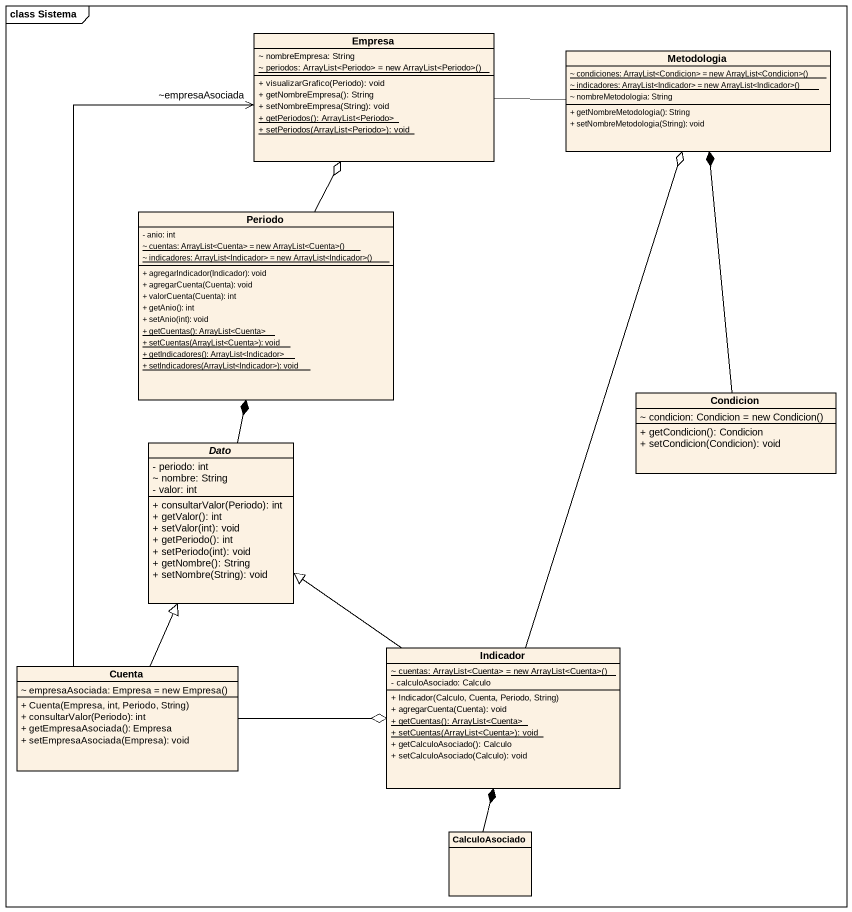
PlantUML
@startuml
mainframe class Sistema
hide circle
hide empty members
skinparam classAttributeIconSize 0
class Empresa {
  ~ nombreEmpresa: String
  {static} {field} ~ periodos: ArrayList<Periodo> = new ArrayList<Periodo>()
  + visualizarGrafico(Periodo): void
  + getNombreEmpresa(): String
  + setNombreEmpresa(String): void
  {static} + getPeriodos(): ArrayList<Periodo>
  {static} + setPeriodos(ArrayList<Periodo>): void
}
class Metodologia {
  {static} {field} ~ condiciones: ArrayList<Condicion> = new ArrayList<Condicion>()
  {static} {field} ~ indicadores: ArrayList<Indicador> = new ArrayList<Indicador>()
  ~ nombreMetodologia: String
  + getNombreMetodologia(): String
  + setNombreMetodologia(String): void
}
class Periodo {
  - anio: int
  {static} {field} ~ cuentas: ArrayList<Cuenta> = new ArrayList<Cuenta>()
  {static} {field} ~ indicadores: ArrayList<Indicador> = new ArrayList<Indicador>()
  + agregarIndicador(Indicador): void
  + agregarCuenta(Cuenta): void
  + valorCuenta(Cuenta): int
  + getAnio(): int
  + setAnio(int): void
  {static} + getCuentas(): ArrayList<Cuenta>
  {static} + setCuentas(ArrayList<Cuenta>): void
  {static} + getIndicadores(): ArrayList<Indicador>
  {static} + setIndicadores(ArrayList<Indicador>): void
}
class Condicion {
  {field} ~ condicion: Condicion = new Condicion()
  + getCondicion(): Condicion
  + setCondicion(Condicion): void
}
abstract class Dato {
  - periodo: int
  ~ nombre: String
  - valor: int
  + consultarValor(Periodo): int
  + getValor(): int
  + setValor(int): void
  + getPeriodo(): int
  + setPeriodo(int): void
  + getNombre(): String
  + setNombre(String): void
}
class Indicador {
  {static} {field} ~ cuentas: ArrayList<Cuenta> = new ArrayList<Cuenta>()
  - calculoAsociado: Calculo
  + Indicador(Calculo, Cuenta, Periodo, String)
  + agregarCuenta(Cuenta): void
  {static} + getCuentas(): ArrayList<Cuenta>
  {static} + setCuentas(ArrayList<Cuenta>): void
  + getCalculoAsociado(): Calculo
  + setCalculoAsociado(Calculo): void
}
class Cuenta {
  {field} ~ empresaAsociada: Empresa = new Empresa()
  + Cuenta(Empresa, int, Periodo, String)
  + consultarValor(Periodo): int
  + getEmpresaAsociada(): Empresa
  + setEmpresaAsociada(Empresa): void
}
class CalculoAsociado
Metodologia -left- Empresa
Periodo -up-o Empresa
Condicion -up-* Metodologia
Dato -up-* Periodo
Indicador -up-o Metodologia
Indicador -up-|> Dato
Cuenta -up-> "~empresaAsociada" Empresa
Cuenta -up-|> Dato
Cuenta -right-o Indicador
CalculoAsociado -up-* Indicador
@enduml
